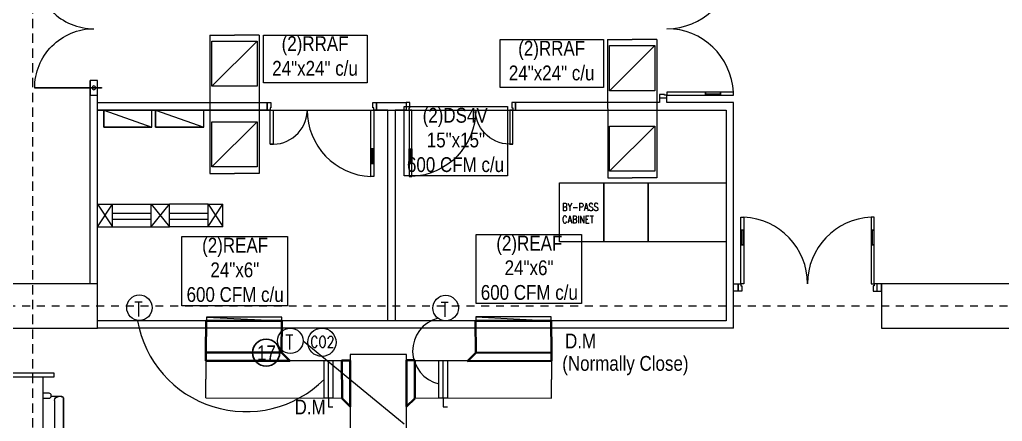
# Model space of a CAD drawing. Header units: inches. Extents: x -3 to 209, y -384 to 20.
# Drawn here: x 138.33 to 151.6, y -191.43 to -186 of the extents above; entities that cross this region are included whole.
import ezdxf

# ---------------------------------------------------------------- set-up
doc = ezdxf.new("R2010")
doc.units = ezdxf.units.IN
doc.header["$MEASUREMENT"] = 0
for name, pattern in [('Grid Line', [0.022225, 0.0127, -0.003175, 0.003175, -0.003175]), ('Grid Line 1_2_', [0.022225, 0.0127, -0.003175, 0.003175, -0.003175]), ('Hidden', [7.1438, 4.7625, -2.3813]), ('HIDDEN2', [0.1875, 0.125, -0.0625])]:
    doc.linetypes.add(name, pattern=pattern)
for name, color, linetype, lineweight in [('Areas', 190, 'Continuous', 0), ('BASE PLAN$0$A-ABOVE', 253, 'Continuous', 5), ('HVAC -Textos Extraccion', 2, 'Continuous', 9), ('HVAC -Textos Rejillas', 2, 'Continuous', 9), ('HVAC -Textos Suministro', 7, 'Continuous', 9), ('HVAC Suministro', 5, 'Continuous', 40), ('S-COLS', 6, 'Continuous', 13), ('S-GRID', 253, 'Continuous', 9), ('TUBO HVAC', 1, 'Continuous', 30)]:
    doc.layers.add(name, color=color, linetype=linetype, lineweight=lineweight)
for name, color, linetype in [('BASE PLAN$0$9 July 2012 10F STREAM ECOM$0$FLOOR LAYOUT 14 Oct (x-ref)$0$20F-032408$0$XDOOR', 253, 'Continuous'), ('BASE PLAN$0$FLOOR LAYOUT 14 Oct (x-ref)$0$20F-032408$0$XDOOR', 253, 'Continuous'), ('BASE PLAN$0$NBS-HEAVY', 253, 'Continuous'), ('BASE PLAN$0$NDS-DOORS', 253, 'Continuous'), ('BASE PLAN$0$WALL', 253, 'Continuous'), ('HVAC TEXTO CVV', 2, 'Continuous'), ('HVAC-Accesorios', 1, 'Continuous'), ('HVAC-Equipos', 3, 'Continuous'), ('HVAC-Rejillas', 2, 'HIDDEN2'), ('HVAC-Retorno', 20, 'Continuous'), ('HVAC-Suministro', 170, 'Continuous'), ('NFF-FURN', 253, 'Continuous'), ('NFF-LIGHT', 253, 'Continuous')]:
    doc.layers.add(name, color=color, linetype=linetype)
doc.styles.add('Arial Narrow', font='ARIALN.TTF', dxfattribs={"height": 0.00295})
doc.styles.add('ROMANS', font='romans.shx', dxfattribs={"width": 0.8})
doc.styles.add('style1', font='romans.shx')

# ---------------------------------------------------------------- blocks, each defined once
blk = doc.blocks.new('Termostato 1')
at = {"linetype": 'ByBlock', "lineweight": -2}
blk.add_circle((725.333, -473.718), 0.172, dxfattribs=at)
at = {"linetype": 'ByBlock', "lineweight": -2, "insert": (725.414, -473.651, -2.384), "char_height": 0.2, "width": 2.87595, "attachment_point": 1, "rotation": 270, "style": 'ROMANS'}
blk.add_mtext('T', dxfattribs=at)
blk = doc.blocks.new('CO2')
at = {"linetype": 'ByBlock', "lineweight": -2}
blk.add_circle((-74869.314, 50750.37), 0.191, dxfattribs=at)
at = {"linetype": 'ByBlock', "lineweight": -2, "insert": (-74869.469, 50750.451, -2.384), "char_height": 0.15, "width": 2.87595, "attachment_point": 1, "rotation": 0, "style": 'ROMANS'}
blk.add_mtext('CO2', dxfattribs=at)
blk = doc.blocks.new('rr')
at = {"linetype": 'ByBlock', "lineweight": -2}
for p, q in [((-0.0127, -0.0127), (0.0127, 0.0127)), ((-0.0127, -0.0127), (-0.0127, 0.0127)), ((-0.0127, 0.0127), (0.0127, 0.0127)), ((0.0127, 0.0127), (0.0127, -0.0127)), ((0.0127, -0.0127), (-0.0127, -0.0127))]:
    blk.add_line(p, q, dxfattribs=at)
blk = doc.blocks.new('nci')
at = {"layer": 'NFF-FURN', "linetype": 'ByBlock', "lineweight": -2}
for p, q in [((717, -265), (635, -265)), ((635, -342), (712, -342)), ((744, -310), (744, -292)), ((744, -310), (886, -310)), ((793, -799), (793, -367)), ((889, -316), (844, -316)), ((911, -831), (911, -335)), ((915, -824), (915, -342)), ((711, -824), (635, -824)), ((635, -901), (716, -901)), ((743, -874), (743, -856)), ((743, -856), (886, -856)), ((889, -850), (844, -850))]:
    blk.add_line(p, q, dxfattribs=at)
for points in [[(-25, -50), (25, -50), (25, 0), (-25, 0)], [(25, -1116), (-25, -1116), (-25, -50), (25, -50)], [(25, -50), (25, -1116), (635, -1116), (635, -50)], [(-25, -1116), (25, -1116), (25, -1166), (-25, -1166)]]:
    blk.add_lwpolyline(points, close=True, dxfattribs=at)
for points in [[(25, 0), (789, 0), (789, -50), (25, -50), (25, 0)], [(25, -1116), (789, -1116), (789, -1166), (25, -1166), (25, -1116)]]:
    blk.add_lwpolyline(points, dxfattribs=at)
for centre, radius, start, end in [((717, -292), 26.9, 0, 90), ((712, -310), 32.3, 270, 0), ((844, -367), 50.8, 90, 180), ((886, -335), 25.4, 0, 90), ((889, -342), 25.4, 0, 90), ((711, -856), 32.3, 0, 90), ((716, -874), 26.9, 270, 0), ((844, -799), 50.8, 180, 270), ((886, -831), 25.4, 270, 0), ((889, -824), 25.4, 270, 0)]:
    blk.add_arc(centre, radius, start, end, dxfattribs=at)
blk = doc.blocks.new('BASE PLAN$0$GLASSDOORSWING1')
at = {"layer": 'BASE PLAN$0$NDS-DOORS', "linetype": 'ByBlock', "lineweight": -2}
for points in [[(525015, 485072), (525025, 485072), (525025, 485972), (525015, 485972)], [(524920, 485222), (525120, 485222), (525120, 485122), (524920, 485122)]]:
    blk.add_lwpolyline(points, close=True, dxfattribs=at)
blk.add_circle((525020, 485172), 25, dxfattribs=at)
blk.add_arc((525020, 485172), 800, 89.6419, 180, dxfattribs=at)
blk = doc.blocks.new('BASE PLAN$0$Z$W@#701B5C3E')
at = {"layer": 'BASE PLAN$0$9 July 2012 10F STREAM ECOM$0$FLOOR LAYOUT 14 Oct (x-ref)$0$20F-032408$0$XDOOR', "linetype": 'ByBlock', "lineweight": -2}
blk.add_line((1700, 110), (1700, 10), dxfattribs=at)
at = {"layer": 'BASE PLAN$0$FLOOR LAYOUT 14 Oct (x-ref)$0$20F-032408$0$XDOOR', "linetype": 'ByBlock', "lineweight": -2}
for p, q in [((-138, 108), (-139, 1008)), ((-139, 1008), (-99, 1008)), ((-99, 1008), (-98, 108)), ((1661, 1010), (1621, 1010)), ((1621, 1010), (1621, 835)), ((1661, 835), (1661, 1010)), ((-99, 833), (-139, 833)), ((-119, 633), (-119, 833)), ((1661, 835), (1621, 835)), ((1661, 835), (1621, 835)), ((1641, 635), (1641, 835)), ((1641, 635), (1641, 835)), ((-99, 633), (-139, 633)), ((1661, 635), (1621, 635)), ((1621, 635), (1622, 110)), ((1661, 635), (1621, 635)), ((1662, 110), (1661, 635)), ((-176, 108), (-138, 108)), ((-176, 8), (-176, 108)), ((-126, 8), (-176, 8)), ((-138, 118), (-138, 78)), ((-98, 108), (-138, 108)), ((-138, 78), (-126, 78)), ((-126, 78), (-126, 8)), ((1622, 110), (1662, 110)), ((1662, 80), (1650, 80)), ((1650, 80), (1650, 10)), ((1650, 10), (1700, 10)), ((1662, 120), (1662, 80)), ((1700, 110), (1662, 110))]:
    blk.add_line(p, q, dxfattribs=at)
for points in [[(-99, 633), (-99, 833), (-139, 833), (-139, 633)], [(1661, 635), (1661, 835), (1621, 835), (1621, 635)]]:
    blk.add_lwpolyline(points, close=True, dxfattribs=at)
for points in [[(1621, 835), (1661, 835)], [(1661, 635), (1621, 635)]]:
    blk.add_lwpolyline(points, dxfattribs=at)
for centre, start, end in [((-138, 108), 0.0513, 87.504), ((1662, 110), 92.5987, 180.0513)]:
    blk.add_arc(centre, 900, start, end, dxfattribs=at)
at = {"layer": 'BASE PLAN$0$WALL', "linetype": 'ByBlock', "lineweight": -2}
blk.add_line((-176, 8), (-176, 108), dxfattribs=at)
blk = doc.blocks.new('BASE PLAN$0$Z$W@#371D3AC1')
at = {"layer": 'BASE PLAN$0$A-ABOVE', "linetype": 'ByBlock', "lineweight": -2}
blk.add_line((375, 58), (175, 58), dxfattribs=at)
blk.add_lwpolyline([(375, 78), (175, 78), (175, 38), (375, 38)], close=True, dxfattribs=at)
at = {"layer": 'BASE PLAN$0$FLOOR LAYOUT 14 Oct (x-ref)$0$20F-032408$0$XDOOR', "linetype": 'ByBlock', "lineweight": -2}
for p, q in [((900, 1438), (900, 1476)), ((900, 1476), (1000, 1476)), ((1000, 1476), (1000, 1426)), ((930, 1438), (890, 1438)), ((930, 1426), (930, 1438)), ((1000, 1426), (930, 1426)), ((0, 38), (0, 78)), ((0, 78), (900, 78)), ((900, 38), (0, 38)), ((890, 38), (930, 38)), ((900, 78), (900, 38)), ((900, 0), (900, 38)), ((930, 38), (930, 50)), ((930, 50), (1000, 50)), ((1000, 50), (1000, 0)), ((1000, 0), (900, 0))]:
    blk.add_line(p, q, dxfattribs=at)
blk.add_lwpolyline([(439, 1398), (439, 1438), (900, 1438), (900, 1398)], close=True, dxfattribs=at)
for centre, radius, start, end in [((900, 1398), 461, 175.0176, 267.6819), ((900, 38), 900, 90, 177.4527)]:
    blk.add_arc(centre, radius, start, end, dxfattribs=at)
at = {"layer": 'BASE PLAN$0$WALL', "linetype": 'ByBlock', "lineweight": -2}
for p, q in [((1000, 1476), (900, 1476)), ((1000, 0), (900, 0))]:
    blk.add_line(p, q, dxfattribs=at)
blk = doc.blocks.new('PANEL BOARD')
at = {"layer": 'NFF-LIGHT', "linetype": 'ByBlock', "lineweight": -2}
blk.add_lwpolyline([(204005, -11438), (203355, -11438), (203355, -11208), (204005, -11208)], close=True, dxfattribs=at)
blk.add_lwpolyline([(204005, -11208), (203355, -11438), (204005, -11438), (204005, -11208)], dxfattribs=at)
blk = doc.blocks.new('*U94')
at = {"layer": 'HVAC-Accesorios', "flags": 128}
for points in [[(0, 0), (-0.119, 0), (-0.119, -0.057)], [(0, 0), (0.508, 0)]]:
    blk.add_lwpolyline(points, dxfattribs=at)
blk.add_lwpolyline([(0, 0.059), (0.508, 0.059), (0.508, -0.059), (0, -0.059)], close=True, dxfattribs=at)
blk = doc.blocks.new('*U371')
blk.add_lwpolyline([(-0.5234, -0.0566), (-0.5234, 0), (0, 0), (0.0566, -0.0566), (-0.5234, -0.0566)])
blk = doc.blocks.new('*U375')
blk.add_lwpolyline([(-0.2634, -0.0566), (-0.2634, 0), (0, 0), (0.0566, -0.0566), (-0.2634, -0.0566)])
blk = doc.blocks.new('*U374')
blk.add_lwpolyline([(-0.2634, -0.0566), (-0.2634, 0), (0, 0), (0.0566, -0.0566), (-0.2634, -0.0566)])

msp = doc.modelspace()

# ---------------------------------------------------------------- linework, layer by layer
at = {"layer": 'Areas'}
msp.add_lwpolyline([(139.38, -187.219), (147.866, -187.219), (147.866, -190.067), (139.38, -190.067)], close=True, dxfattribs=at)
at = {"layer": 'BASE PLAN$0$NBS-HEAVY'}
for p, q in [((139.28, -189.567), (139.28, -186.819)), ((139.38, -190.067), (139.38, -187.019)), ((139.442, -190.067), (139.38, -190.067)), ((147.866, -190.067), (139.442, -190.067)), ((147.966, -190.167), (139.38, -190.167)), ((141.963, -190.167), (141.901, -190.167))]:
    msp.add_line(p, q, dxfattribs=at)
for points in [[(147.966, -190.167), (147.966, -187.119), (147.066, -187.119), (147.066, -187.069), (147.066, -187.057), (146.966, -187.057), (146.966, -187.119), (145.023, -187.119), (145.023, -187.219), (147.866, -187.219), (147.866, -190.067)], [(139.38, -187.119), (141.671, -187.119), (141.671, -187.219), (139.38, -187.219)], [(143.147, -187.119), (143.547, -187.119), (143.547, -187.219), (143.397, -187.219), (143.397, -190.067), (143.297, -190.067), (143.297, -187.219), (143.147, -187.219), (143.147, -187.119)]]:
    msp.add_lwpolyline(points, dxfattribs=at)
for points in [[(147.966, -189.567), (148.028, -189.567), (148.028, -189.667), (147.966, -189.667)], [(149.966, -189.567), (149.904, -189.567), (149.904, -189.667), (149.966, -189.667)]]:
    msp.add_lwpolyline(points, close=True, dxfattribs=at)
at = {"layer": 'HVAC -Textos Rejillas'}
for points in [[(143.018, -186.85), (141.622, -186.85), (141.622, -186.205), (143.018, -186.205)], [(146.213, -186.913), (144.817, -186.913), (144.817, -186.267), (146.213, -186.267)], [(141.942, -189.864), (140.517, -189.864), (140.517, -188.929), (141.942, -188.929)], [(145.915, -189.835), (144.491, -189.835), (144.491, -188.901), (145.915, -188.901)]]:
    msp.add_lwpolyline(points, close=True, dxfattribs=at)
at = {"layer": 'HVAC -Textos Suministro'}
msp.add_lwpolyline([(144.914, -188.108), (143.518, -188.108), (143.518, -187.173), (144.914, -187.173)], close=True, dxfattribs=at)
at = {"layer": 'HVAC Suministro'}
for points in [[(141.865, -190.499), (140.842, -190.499), (140.845, -190.067), (141.868, -190.067)], [(144.485, -190.502), (145.507, -190.499), (145.503, -190.067), (144.481, -190.07)]]:
    msp.add_lwpolyline(points, close=True, dxfattribs=at)
at = {"layer": 'HVAC-Accesorios'}
for centre, radius, start, end in [((141.384, -189.807), 1.49, 190.0676, 314.9989), ((144.091, -190.476), 0.457, 104.4498, 256.9925)]:
    msp.add_arc(centre, radius, start, end, dxfattribs=at)
at = {"layer": 'HVAC-Accesorios', "color": 1, "linetype": 'Hidden'}
msp.add_arc((26.82, -331.701), 182.439, 47.99031, 50.78922, dxfattribs=at)
at = {"layer": 'HVAC-Retorno'}
for p, q in [((140.896, -186.206), (141.228, -186.205)), ((140.896, -186.206), (140.897, -188.076)), ((141.56, -186.205), (141.228, -186.205)), ((141.56, -186.205), (141.561, -188.075)), ((146.266, -186.265), (146.598, -186.265)), ((146.266, -186.265), (146.268, -188.136)), ((146.93, -186.265), (146.598, -186.265)), ((146.93, -186.265), (146.932, -188.135)), ((140.897, -188.076), (141.229, -188.076)), ((141.561, -188.075), (141.229, -188.076)), ((146.268, -188.136), (146.6, -188.135)), ((146.932, -188.135), (146.6, -188.135))]:
    msp.add_line(p, q, dxfattribs=at)
at = {"layer": 'HVAC-Suministro'}
for p, q in [((140.843, -190.603), (140.842, -190.857)), ((140.843, -190.603), (142.68, -190.606)), ((142.68, -190.606), (142.679, -190.86)), ((143.664, -190.603), (143.663, -190.857)), ((143.664, -190.603), (145.511, -190.607)), ((145.511, -190.607), (145.51, -190.861)), ((140.842, -191.111), (140.842, -190.857)), ((142.679, -191.114), (142.679, -190.86)), ((143.663, -191.111), (143.663, -190.857)), ((145.51, -191.115), (145.51, -190.861)), ((140.842, -191.111), (142.679, -191.114)), ((143.663, -191.111), (145.51, -191.115))]:
    msp.add_line(p, q, dxfattribs=at)
msp.add_lwpolyline([(142.789, -193.075), (143.553, -193.075), (143.553, -190.526), (142.789, -190.526)], close=True, dxfattribs=at)
at = {"layer": 'NFF-FURN'}
for points in [[(145.616, -188.202), (146.216, -188.202), (146.216, -189.002), (145.616, -189.002)], [(146.216, -188.202), (146.816, -188.202), (146.816, -189.002), (146.216, -189.002)], [(147.866, -189.002), (146.816, -189.002), (146.816, -188.202), (147.866, -188.202)]]:
    msp.add_lwpolyline(points, close=True, dxfattribs=at)
at = {"layer": 'NFF-LIGHT'}
for p, q in [((146.816, -189.002), (146.216, -189.002)), ((147.866, -189.002), (146.816, -189.002))]:
    msp.add_line(p, q, dxfattribs=at)
at = {"layer": 'NFF-LIGHT', "linetype": 'ByBlock'}
for points in [[(139.38, -188.796), (139.58, -188.491)], [(139.38, -188.491), (139.58, -188.796)], [(139.38, -188.491), (139.58, -188.491)], [(139.58, -188.491), (140.351, -188.491)], [(139.58, -188.796), (139.58, -188.491)], [(140.101, -188.491), (140.351, -188.796)], [(140.101, -188.796), (140.351, -188.491)], [(140.101, -188.796), (140.101, -188.491)], [(140.871, -188.795), (140.871, -188.49), (140.351, -188.49)], [(140.351, -188.796), (140.351, -188.49)], [(140.871, -188.795), (141.071, -188.49)], [(140.871, -188.49), (141.071, -188.795)], [(140.871, -188.49), (141.071, -188.49)], [(140.871, -188.795), (140.871, -188.49)], [(141.071, -188.795), (141.071, -188.49)], [(139.58, -188.612), (140.101, -188.612)], [(139.58, -188.694), (140.101, -188.694)], [(140.351, -188.611), (140.871, -188.611)], [(140.351, -188.693), (140.871, -188.693)], [(139.38, -188.796), (139.58, -188.796)], [(139.58, -188.796), (140.351, -188.796)], [(140.351, -188.795), (140.871, -188.795)], [(140.871, -188.795), (141.071, -188.795)]]:
    msp.add_lwpolyline(points, dxfattribs=at)
at = {"layer": 'S-COLS', "lineweight": 25}
for p, q in [((139.38, -189.567), (137.88, -189.567)), ((139.38, -190.167), (139.38, -189.567)), ((151.966, -189.567), (149.966, -189.567)), ((149.966, -189.567), (149.966, -190.167)), ((137.88, -190.167), (139.38, -190.167)), ((149.966, -190.167), (151.966, -190.167))]:
    msp.add_line(p, q, dxfattribs=at)
at = {"layer": 'S-GRID', "linetype": 'Grid Line 1_2_'}
for p, q in [((138.501, -161.012), (138.501, -208.16)), ((138.501, -161.012), (138.501, -208.16)), ((122.761, -189.867), (192.072, -189.867)), ((122.761, -189.867), (192.072, -189.867))]:
    msp.add_line(p, q, dxfattribs=at)
at = {"layer": 'S-GRID', "linetype": 'Grid Line'}
for p, q in [((138.502, -161.012), (138.502, -208.16)), ((138.501, -162.785), (138.501, -205.178)), ((122.761, -189.867), (192.072, -189.867)), ((123.567, -189.867), (190.878, -189.867))]:
    msp.add_line(p, q, dxfattribs=at)
at = {"layer": 'TUBO HVAC'}
msp.add_circle((141.655, -190.499), 0.183, dxfattribs=at)

# ---------------------------------------------------------------- block references
at = {"layer": 'BASE PLAN$0$NDS-DOORS'}
for name, p, xscale, yscale, zscale, rotation in [('BASE PLAN$0$GLASSDOORSWING1', (624.502, -710.34), 0.00099999999998523, 0.00099999999998523, 0.00099999999998523, 90), ('BASE PLAN$0$Z$W@#701B5C3E', (146.957, -185.357), 0.0009999999999852302, 0.0009999999999852302, 0.0009999999999852302, 269.9486599837682), ('BASE PLAN$0$GLASSDOORSWING1', (624.502, 338.101), -0.00099999999998523, 0.00099999999998523, 0.0009999999999852297, 90), ('BASE PLAN$0$Z$W@#371D3AC1', (143.147, -188.119), 0.00099999999998523, 0.00099999999998523, 0.00099999999998523, 90), ('BASE PLAN$0$Z$W@#371D3AC1', (143.547, -188.119), -0.0009999999999852297, 0.0009999999999852297, 0.0009999999999852297, 270), ('BASE PLAN$0$Z$W@#701B5C3E', (148.204, -189.676), 0.0009999999999852297, 0.0009999999999852297, 0.0009999999999852297, 359.9486599837683)]:
    msp.add_blockref(name, p, dxfattribs=dict(at, xscale=xscale, yscale=yscale, zscale=zscale, rotation=rotation))
at = {"layer": 'HVAC Suministro', "xscale": 1.953866694221574, "yscale": 1.953866694221574, "zscale": 1.953866694221574}
msp.add_blockref('*U371', (141.865, -190.499), dxfattribs=at)
at = {"layer": 'HVAC Suministro', "yscale": 1.953866694221574, "zscale": 1.953866694221574}
for name, p, xscale, rotation in [('*U371', (144.485, -190.501), -1.953866694221574, 0.1422062139969693), ('*U375', (142.68, -191.118), -1.953866694221575, 90.14220621399696), ('*U374', (143.663, -191.117), 1.953866694221574, 270.0025607012398)]:
    msp.add_blockref(name, p, dxfattribs=dict(at, xscale=xscale, rotation=rotation))
at = {"layer": 'HVAC-Equipos'}
for name, p, rotation in [('Termostato 1', (-333.774, -915.224), 90.00000000172517), ('Termostato 1', (-329.639, -915.229), 90.00000000172517), ('Termostato 1', (-331.736, -915.672), 90.00000000172517), ('*U94', (142.497, -191.114), 89.99991056379471), ('*U94', (144.047, -191.113), 89.99757716752835)]:
    msp.add_blockref(name, p, dxfattribs=dict(at, rotation=rotation))
msp.add_blockref('CO2', (75011.722, -50940.729), dxfattribs=at)
at = {"layer": 'HVAC-Rejillas', "xscale": 24, "yscale": 24, "zscale": 12}
for p in [(141.228, -186.593), (146.598, -186.653), (141.228, -187.683), (146.598, -187.742)]:
    msp.add_blockref('rr', p, dxfattribs=at)
at = {"layer": 'HVAC-Rejillas', "xscale": -40, "yscale": 2, "zscale": 12, "rotation": 180}
for p in [(141.36, -190.045), (144.995, -190.042)]:
    msp.add_blockref('rr', p, dxfattribs=at)
at = {"layer": 'NFF-FURN', "xscale": -0.0009999999999852297, "yscale": 0.0009999999999852297, "zscale": 0.0009999999999852297, "rotation": 180}
msp.add_blockref('nci', (138.005, -191.944), dxfattribs=at)
at = {"layer": 'NFF-LIGHT', "linetype": 'ByBlock', "xscale": -0.0009999999999852297, "yscale": 0.0009999999999852297, "zscale": 0.0009999999999852297}
for p in [(343.467, -176.011), (344.167, -176.011)]:
    msp.add_blockref('PANEL BOARD', p, dxfattribs=at)

# ---------------------------------------------------------------- texts
at = {"layer": 'HVAC -Textos Extraccion', "char_height": 0.2, "width": 0.48273, "attachment_point": 1, "style": 'Arial Narrow'}
for insert in [(145.692, -190.241), (142.039, -191.134)]:
    msp.add_mtext('D.M', dxfattribs=dict(at, insert=insert))
at = {"layer": 'HVAC -Textos Rejillas', "char_height": 0.2, "width": 1.6348, "attachment_point": 1, "style": 'Arial Narrow'}
for s, insert in [('\\pi0.37763;(2)RRAF\\P\\pi0.25083;24"x24" c/u', (141.487, -186.221)), ('\\pi0.37763;(2)RRAF\\P\\pi0.25083;24"x24" c/u', (144.682, -186.284)), ('\\pi0.38391;(2)REAF\\P\\pi0.49626;24"x6"\\P\\pi0.17409;600 CFM c/u', (140.407, -188.946)), ('\\pi0.38391;(2)REAF\\P\\pi0.49626;24"x6"\\P\\pi0.17409;600 CFM c/u', (144.38, -188.918))]:
    msp.add_mtext(s, dxfattribs=dict(at, insert=insert))
at = {"layer": 'HVAC -Textos Suministro', "extrusion": (-1.07008e-17, 6.99232e-06, 1), "style": 'Arial Narrow'}
msp.add_text('(Normally Close)', height=0.2, dxfattribs=at).set_placement((145.654, -190.744, -0.001))
at = {"layer": 'HVAC -Textos Suministro', "insert": (143.383, -187.19), "char_height": 0.2, "width": 1.6348, "attachment_point": 1, "style": 'Arial Narrow'}
msp.add_mtext('\\pi0.38596;(2)DS4V\\P\\pi0.44162;15"x15"\\P\\pi0.17409;600 CFM c/u', dxfattribs=at)
at = {"layer": 'HVAC TEXTO CVV', "color": 1, "insert": (140.823, -190.402), "char_height": 0.2, "width": 1.6348, "attachment_point": 1, "style": 'Arial Narrow'}
msp.add_mtext('\\pi0.70772;17', dxfattribs=at)
at = {"layer": 'NFF-LIGHT', "style": 'style1', "width": 0.8}
for s, p in [('BY-PASS ', (145.652, -188.58)), ('CABINET', (145.652, -188.748))]:
    msp.add_text(s, height=0.1, dxfattribs=at).set_placement(p)

doc.saveas('drawing.dxf')
